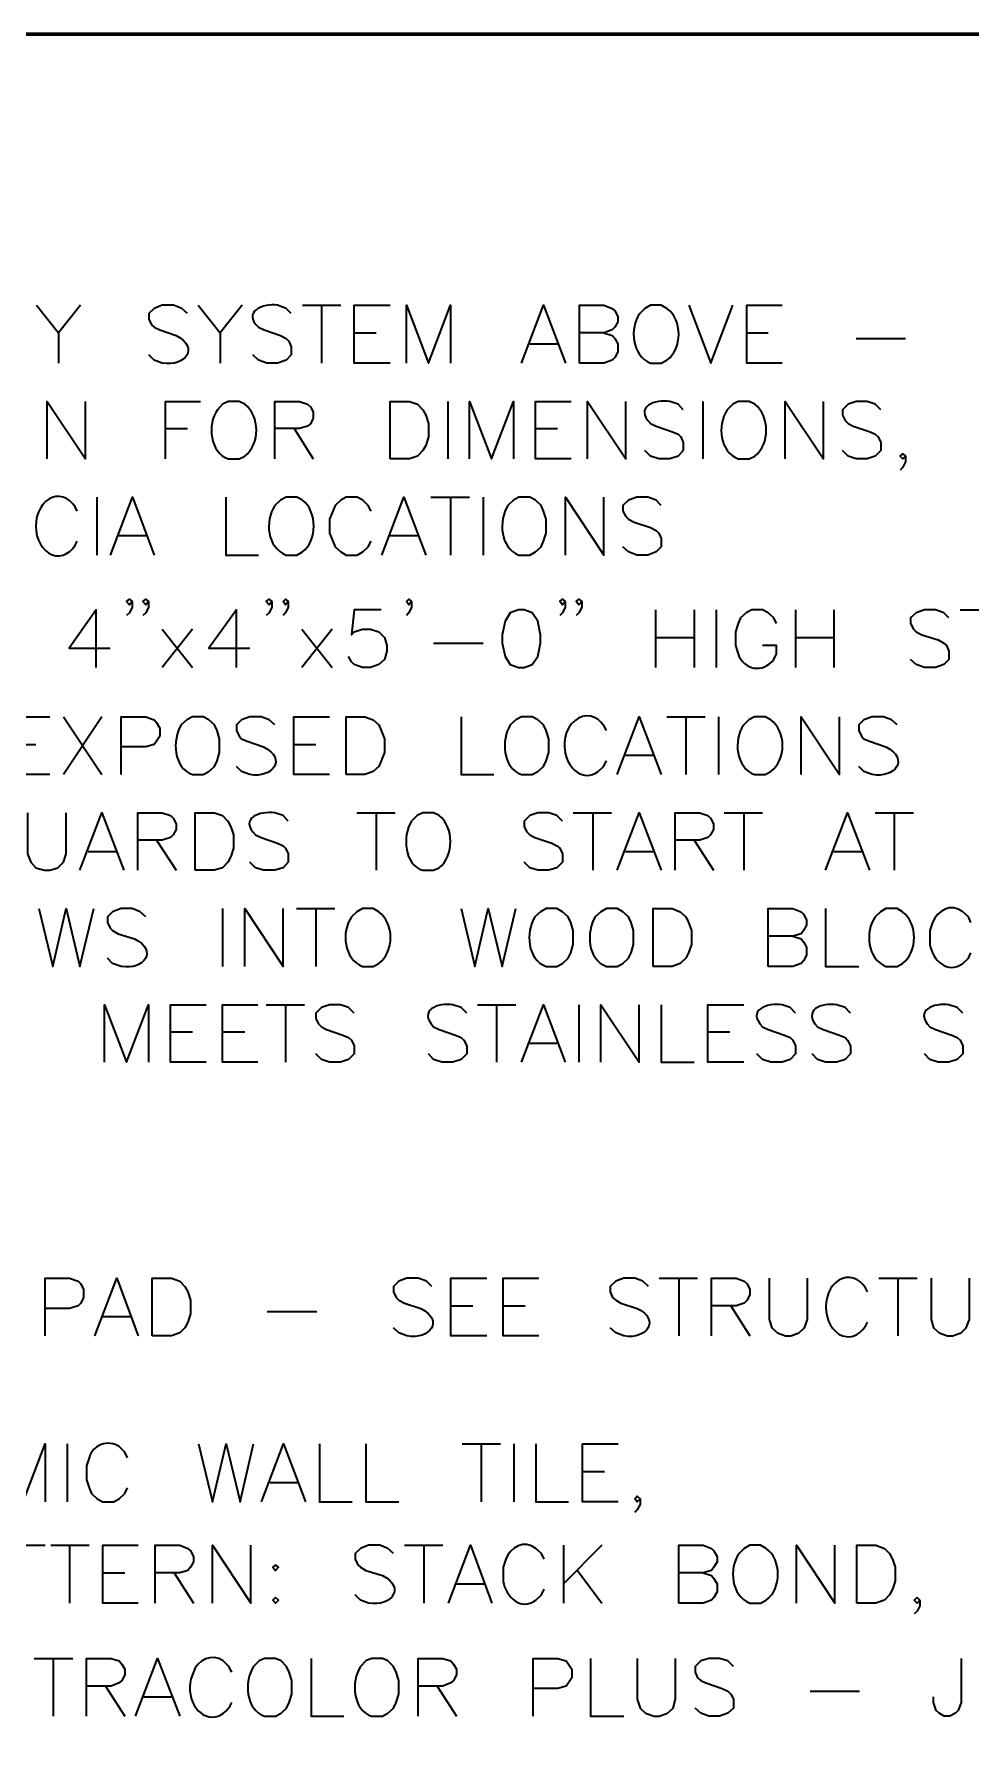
# Model space of a CAD drawing. Header units: inches. Extents: x 5 to 516, y -193 to 129.
# Drawn here: x 68.15 to 74.25, y 17.14 to 28.23 of the extents above; entities that cross this region are included whole.
import ezdxf

# ---------------------------------------------------------------- set-up
doc = ezdxf.new("R2010")
doc.units = ezdxf.units.IN
doc.header["$MEASUREMENT"] = 0
doc.layers.add('PDF_Geometry', color=7, linetype='Continuous')

msp = doc.modelspace()

# ---------------------------------------------------------------- linework, layer by layer
at = {"layer": 'PDF_Geometry', "lineweight": 60}
msp.add_lwpolyline([(136.7703009, 28.2343348), (9.7736273, 28.2343348), (9.7736273, 5.734333), (144.7703015, 5.734333)], dxfattribs=at)
at = {"layer": 'PDF_Geometry', "lineweight": 35}
for points in [[(68.1669697, 26.4676687), (68.310303, 26.2876686), (68.310303, 26.091002)], [(68.4536315, 26.4676687), (68.3102981, 26.2876686)], [(69.1503004, 26.4143341), (69.1136337, 26.4476674), (69.0603003, 26.4676674), (68.986967, 26.4676674), (68.9336337, 26.4476674), (68.9003003, 26.4143341), (68.9003003, 26.3776674), (68.916967, 26.3410008), (68.9336337, 26.3243341), (68.9703003, 26.3076674), (69.076967, 26.2710008)], [(69.2203009, 26.4676687), (69.3636342, 26.2876686), (69.3636342, 26.091002)], [(69.5069695, 26.4676687), (69.3636361, 26.2876686)], [(69.8269701, 26.4143341), (69.7936367, 26.4476674), (69.73697, 26.4676674)], [(69.9003004, 26.4676687), (70.1503004, 26.4676687)], [(70.0236321, 26.4676687), (70.0236321, 26.091002)], [(70.4703037, 26.0910003), (70.2369704, 26.0910003), (70.2369704, 26.467667), (70.4703037, 26.467667)], [(70.5769701, 26.0910003), (70.5769701, 26.467667), (70.7203035, 26.0910003), (70.8636368, 26.467667), (70.8636368, 26.0910003)], [(71.3269702, 26.0910003), (71.4703035, 26.467667), (71.6136369, 26.0910003)], [(71.7036317, 26.0910003), (71.7036317, 26.467667), (71.8636317, 26.467667), (71.9169651, 26.447667), (71.9336317, 26.4310004), (71.9536317, 26.3943337), (71.9536317, 26.3610004), (71.9336317, 26.3243337), (71.9169651, 26.307667), (71.8636317, 26.287667), (71.7036317, 26.287667)], [(72.2736366, 26.4476687), (72.23697, 26.4676687), (72.16697, 26.4676687), (72.1303033, 26.4476687), (72.09697, 26.4143353)], [(72.41697, 26.4676687), (72.5603033, 26.091002), (72.7036367, 26.4676687)], [(73.0236383, 26.0910003), (72.7936383, 26.0910003), (72.7936383, 26.467667), (73.0236383, 26.467667)], [(69.6136367, 26.3243341), (69.6503034, 26.3076674), (69.75697, 26.2710008), (69.7936367, 26.2510008), (69.8103034, 26.2343341), (69.8269701, 26.1976674), (69.8269701, 26.1443341), (69.7936367, 26.1110007), (69.73697, 26.0910007), (69.66697, 26.0910007), (69.6136367, 26.1110007), (69.57697, 26.1443341)], [(70.2369704, 26.2876692), (70.3803037, 26.2876692)], [(71.8636388, 26.2876692), (71.9169721, 26.2710025), (71.9336388, 26.2510025), (71.9536388, 26.2176692), (71.9536388, 26.1643358), (71.9336388, 26.1276692), (71.9169721, 26.1110025), (71.8636388, 26.0910025), (71.7036388, 26.0910025)], [(72.7936383, 26.2876692), (72.9336383, 26.2876692)], [(71.3803013, 26.2176686), (71.5603014, 26.2176686)], [(73.5069698, 26.2510006), (73.8269698, 26.2510006)], [(68.986967, 26.0910007), (68.9336337, 26.1110007), (68.9003003, 26.1443341)], [(72.16697, 26.091002), (72.23697, 26.091002), (72.2736366, 26.111002)], [(68.2369702, 25.4676686), (68.2369702, 25.8410019), (68.4869702, 25.4676686), (68.4869702, 25.8410019)], [(69.0069694, 25.4676686), (69.0069694, 25.8410019), (69.2369695, 25.8410019)], [(69.5236364, 25.8243337), (69.4869698, 25.8410003), (69.4169698, 25.8410003), (69.3803031, 25.8243337), (69.3469697, 25.787667)], [(69.7203009, 25.4676686), (69.7203009, 25.8410019), (69.880301, 25.8410019), (69.9336343, 25.8243353), (69.9536343, 25.8043353), (69.970301, 25.7710019), (69.970301, 25.7343353), (69.9536343, 25.6976686), (69.9336343, 25.6810019), (69.880301, 25.6643353), (69.7203009, 25.6643353)], [(70.8469693, 25.8410003), (70.8469693, 25.467667)], [(70.9869704, 25.4676686), (70.9869704, 25.8410019), (71.1303038, 25.4676686), (71.2736371, 25.8410019), (71.2736371, 25.4676686)], [(71.6503033, 25.4676686), (71.4169699, 25.4676686), (71.4169699, 25.8410019), (71.6503033, 25.8410019)], [(71.7569697, 25.4676686), (71.7569697, 25.8410019), (72.0069697, 25.4676686), (72.0069697, 25.8410019)], [(72.3803014, 25.7876692), (72.3469681, 25.8243358), (72.2936347, 25.8410025)], [(72.5069697, 25.8410003), (72.5069697, 25.467667)], [(72.8469706, 25.8243337), (72.8103039, 25.8410003), (72.7369706, 25.8410003), (72.7036372, 25.8243337), (72.6669706, 25.787667)], [(73.0436383, 25.4676686), (73.0436383, 25.8410019), (73.2936384, 25.4676686), (73.2936384, 25.8410019)], [(73.6669701, 25.7876692), (73.6303034, 25.8243358), (73.5769701, 25.8410025), (73.5069701, 25.8410025), (73.4536367, 25.8243358), (73.4169701, 25.7876692), (73.4169701, 25.7510025), (73.4336367, 25.7176691), (73.4536367, 25.6976691), (73.4869701, 25.6810025), (73.5969701, 25.6443358), (73.6303034, 25.6276691), (73.6503034, 25.6110025), (73.6669701, 25.5743358), (73.6669701, 25.5210025), (73.6303034, 25.4843358), (73.5769701, 25.4676691), (73.5069701, 25.4676691), (73.4536367, 25.4843358), (73.4169701, 25.5210025)], [(69.0069694, 25.664334), (69.1503028, 25.664334)], [(69.8469692, 25.664334), (69.9703026, 25.4676674)], [(71.4169699, 25.664334), (71.5603033, 25.664334)], [(72.1669681, 25.6976691), (72.2036347, 25.6810025), (72.3103014, 25.6443358), (72.3469681, 25.6276691), (72.3636348, 25.6110025), (72.3803014, 25.5743358), (72.3803014, 25.5210025), (72.3469681, 25.4843358), (72.2936347, 25.4676691), (72.2203014, 25.4676691), (72.1669681, 25.4843358), (72.1303014, 25.5210025)], [(69.4169698, 25.467667), (69.4869698, 25.467667), (69.5236364, 25.4843336)], [(72.7369706, 25.467667), (72.8103039, 25.467667), (72.8469706, 25.4843336)], [(73.8269704, 25.4843346), (73.8103037, 25.4676679), (73.793637, 25.4843346), (73.8103037, 25.5010012), (73.8269704, 25.4843346), (73.8269704, 25.4476679), (73.8103037, 25.4143346), (73.793637, 25.3943346)], [(68.5603006, 25.2176686), (68.5603006, 24.8410019)], [(68.6503003, 24.8410002), (68.7936337, 25.2176669), (68.9336337, 24.8410002)], [(69.4003004, 25.2176686), (69.4003004, 24.8410019), (69.6136337, 24.8410019)], [(69.9003048, 25.1976686), (69.8636381, 25.2176686), (69.7936381, 25.2176686), (69.7569714, 25.1976686), (69.7203047, 25.1643352)], [(70.3469693, 25.1276688), (70.3269693, 25.1643355), (70.2936359, 25.1976688), (70.2569693, 25.2176688), (70.1836359, 25.2176688), (70.1503026, 25.1976688), (70.1136359, 25.1643355), (70.0969693, 25.1276688), (70.0769693, 25.0743355), (70.0769693, 24.9843355), (70.0969693, 24.9310021), (70.1136359, 24.8943355), (70.1503026, 24.8610021), (70.1836359, 24.8410021), (70.2569693, 24.8410021), (70.2936359, 24.8610021), (70.3269693, 24.8943355), (70.3469693, 24.9310021)], [(70.4169698, 24.8410002), (70.5603032, 25.2176669), (70.7036365, 24.8410002)], [(70.7369704, 25.2176686), (70.9869704, 25.2176686)], [(70.8636387, 25.2176686), (70.8636387, 24.8410019)], [(71.0769702, 25.2176686), (71.0769702, 24.8410019)], [(71.3103008, 24.8410019), (71.3803008, 24.8410019), (71.4169675, 24.8610019), (71.4536341, 24.8943352), (71.4703008, 24.9310019), (71.4869675, 24.9843352), (71.4869675, 25.0743352), (71.4703008, 25.1276686), (71.4536341, 25.1643352), (71.4169675, 25.1976686), (71.3803008, 25.2176686), (71.3103008, 25.2176686), (71.2736341, 25.1976686), (71.2369675, 25.1643352)], [(71.6136388, 24.8410002), (71.6136388, 25.2176669), (71.8636388, 24.8410002), (71.8636388, 25.2176669)], [(72.2369705, 25.164334), (72.2036372, 25.1976673), (72.1503038, 25.2176673), (72.0769705, 25.2176673), (72.0236372, 25.1976673), (71.9869705, 25.164334), (71.9869705, 25.1276673), (72.0069705, 25.0910007), (72.0236372, 25.074334), (72.0603038, 25.054334), (72.1669705, 25.0210007), (72.2036372, 25.0010007), (72.2203039, 24.984334), (72.2369705, 24.9476673), (72.2369705, 24.894334), (72.2036372, 24.8610006), (72.1503038, 24.8410006), (72.0769705, 24.8410006), (72.0236372, 24.8610006), (71.9869705, 24.894334)], [(68.7036315, 24.9676685), (68.8802982, 24.9676685)], [(70.470301, 24.9676685), (70.650301, 24.9676685)], [(69.7936381, 24.8410019), (69.8636381, 24.8410019), (69.9003048, 24.8610019)], [(68.7903014, 24.5376691), (68.7736347, 24.517669), (68.7536347, 24.5376691), (68.7736347, 24.5543357), (68.7903014, 24.5376691), (68.7903014, 24.5010024), (68.7736347, 24.4643357), (68.7536347, 24.447669)], [(68.8969705, 24.5376691), (68.8803039, 24.517669), (68.8603039, 24.5376691), (68.8803039, 24.5543357), (68.8969705, 24.5376691), (68.8969705, 24.5010024), (68.8803039, 24.4643357), (68.8603039, 24.447669)], [(69.7003018, 24.5376691), (69.6836351, 24.517669), (69.6636351, 24.5376691), (69.6836351, 24.5543357), (69.7003018, 24.5376691), (69.7003018, 24.5010024), (69.6836351, 24.4643357), (69.6636351, 24.447669)], [(69.8069709, 24.5376691), (69.7903042, 24.517669), (69.7736375, 24.5376691), (69.7903042, 24.5543357), (69.8069709, 24.5376691), (69.8069709, 24.5010024), (69.7903042, 24.4643357), (69.7736375, 24.447669)], [(70.6103021, 24.5376691), (70.5936354, 24.517669), (70.5769688, 24.5376691), (70.5936354, 24.5543357), (70.6103021, 24.5376691), (70.6103021, 24.5010024), (70.5936354, 24.4643357), (70.5769688, 24.447669)], [(71.6103022, 24.5376691), (71.5936355, 24.517669), (71.5769688, 24.5376691), (71.5936355, 24.5543357), (71.6103022, 24.5376691), (71.6103022, 24.5010024), (71.5936355, 24.4643357), (71.5769688, 24.447669)], [(71.7203011, 24.5376691), (71.7003011, 24.517669), (71.6836344, 24.5376691), (71.7003011, 24.5543357), (71.7203011, 24.5376691), (71.7203011, 24.5010024), (71.7003011, 24.4643357), (71.6836344, 24.447669)], [(68.5569708, 24.1076678), (68.5569708, 24.4843345), (68.3803041, 24.2343345), (68.6469708, 24.2343345)], [(69.4703009, 24.1076678), (69.4703009, 24.4843345), (69.2903009, 24.2343345), (69.5569676, 24.2343345)], [(70.4136332, 24.4843345), (70.2369666, 24.4843345), (70.2202999, 24.3210011), (70.2369666, 24.3410011), (70.2902999, 24.3576678), (70.3436332, 24.3576678), (70.3969666, 24.3410011), (70.4336332, 24.3043345), (70.4502999, 24.2510011), (70.4502999, 24.2143345), (70.4336332, 24.1610011), (70.3969666, 24.1276678), (70.3436332, 24.1076678), (70.2902999, 24.1076678), (70.2369666, 24.1276678), (70.2202999, 24.1443345), (70.2002999, 24.1810011)], [(72.200302, 24.4843345), (72.200302, 24.1076678)], [(72.450302, 24.4843345), (72.450302, 24.1076678)], [(72.5936329, 24.4843345), (72.5936329, 24.1076678)], [(72.9869706, 24.3943348), (72.9703039, 24.4310014), (72.9336372, 24.4643348), (72.8969706, 24.4843348), (72.8269706, 24.4843348), (72.7903039, 24.4643348), (72.7536372, 24.4310014), (72.7369706, 24.3943348), (72.7203039, 24.3410014), (72.7203039, 24.2510014), (72.7369706, 24.1976681)], [(73.1103023, 24.4843345), (73.1103023, 24.1076678)], [(73.3603023, 24.4843345), (73.3603023, 24.1076678)], [(74.1103024, 24.4310016), (74.076969, 24.464335), (74.0236357, 24.484335), (73.9503024, 24.484335), (73.896969, 24.464335), (73.8603024, 24.4310016), (73.8603024, 24.394335), (73.8803024, 24.3576683), (73.896969, 24.3410016), (73.9336357, 24.3210016), (74.0403024, 24.2876683), (74.076969, 24.2676683), (74.0936357, 24.2510016), (74.1103024, 24.2143349), (74.1103024, 24.1610016), (74.076969, 24.1276683), (74.0236357, 24.1076683), (73.9503024, 24.1076683), (73.896969, 24.1276683), (73.8603024, 24.1610016)], [(74.1836395, 24.4843345), (74.4336395, 24.4843345)], [(68.9869703, 24.3576679), (69.1836369, 24.1076679)], [(69.1836391, 24.3576679), (68.9869724, 24.1076679)], [(70.0936327, 24.3576679), (69.896966, 24.1076679)], [(69.8969706, 24.3576679), (70.0936373, 24.1076679)], [(72.200302, 24.304335), (72.450302, 24.304335)], [(73.1103023, 24.304335), (73.3603023, 24.304335)], [(70.753633, 24.2676681), (71.0769664, 24.2676681)], [(72.9703039, 24.1610014), (72.9869706, 24.1976681), (72.9869706, 24.2510014), (72.8969706, 24.2510014)], [(68.253632, 23.4110007), (68.023632, 23.4110007), (68.023632, 23.7876674), (68.253632, 23.7876674)], [(68.3436325, 23.787669), (68.5936326, 23.4110023)], [(68.5936326, 23.787669), (68.3436325, 23.4110023)], [(68.7203009, 23.4110007), (68.7203009, 23.7876674), (68.8803009, 23.7876674), (68.9336342, 23.7676674), (68.9503009, 23.7510007), (68.9703009, 23.714334), (68.9703009, 23.6610007), (68.9503009, 23.6276674), (68.9336342, 23.6076673), (68.8803009, 23.5910007), (68.7203009, 23.5910007)], [(69.1836391, 23.4110023), (69.2536391, 23.4110023), (69.2903058, 23.4310023), (69.3269725, 23.4643356), (69.3436391, 23.5010023), (69.3603058, 23.5543356), (69.3603058, 23.6443356), (69.3436391, 23.697669), (69.3269725, 23.7343357), (69.2903058, 23.767669), (69.2536391, 23.787669), (69.1836391, 23.787669), (69.1469724, 23.767669), (69.1103058, 23.7343357)], [(69.7203009, 23.7343344), (69.6836343, 23.7676678), (69.6303009, 23.7876678), (69.5569676, 23.7876678), (69.5036343, 23.7676678), (69.4703009, 23.7343344), (69.4703009, 23.6976678), (69.4869676, 23.6610011), (69.5036343, 23.6443344), (69.5403009, 23.6276678), (69.6469676, 23.5910011)], [(70.076966, 23.4110007), (69.8436327, 23.4110007), (69.8436327, 23.7876674), (70.076966, 23.7876674)], [(70.9336393, 23.787669), (70.9336393, 23.4110023), (71.1469726, 23.4110023)], [(71.3269702, 23.4110023), (71.3969702, 23.4110023), (71.4336369, 23.4310023), (71.4703035, 23.4643356), (71.4869702, 23.5010023), (71.5036369, 23.5543356), (71.5036369, 23.6443356), (71.4869702, 23.697669), (71.4703035, 23.7343357), (71.4336369, 23.767669), (71.3969702, 23.787669), (71.3269702, 23.787669), (71.2903035, 23.767669), (71.2536368, 23.7343357)], [(71.9503019, 23.4110007), (72.0936353, 23.7876674), (72.2369686, 23.4110007)], [(72.2736323, 23.787669), (72.5236323, 23.787669)], [(72.3969708, 23.787669), (72.3969708, 23.4110023)], [(72.6103023, 23.787669), (72.6103023, 23.4110023)], [(72.9502996, 23.767669), (72.9136329, 23.787669), (72.8436329, 23.787669), (72.8069662, 23.767669), (72.7736329, 23.7343357)], [(73.1469709, 23.4110007), (73.1469709, 23.7876674), (73.3969709, 23.4110007), (73.3969709, 23.7876674)], [(73.7736324, 23.7343344), (73.7369658, 23.7676678), (73.6836324, 23.7876678), (73.6102991, 23.7876678), (73.5569657, 23.7676678), (73.5236324, 23.7343344), (73.5236324, 23.6976678), (73.5402991, 23.6610011), (73.5569657, 23.6443344), (73.5936324, 23.6276678), (73.7002991, 23.5910011)], [(68.023632, 23.6076678), (68.163632, 23.6076678)], [(69.8436327, 23.6076678), (69.986966, 23.6076678)], [(72.0036331, 23.537669), (72.1836331, 23.537669)], [(69.5569676, 23.4110011), (69.5036343, 23.4310011), (69.4703009, 23.4643344)], [(71.826968, 23.4310009), (71.8603014, 23.4643342), (71.8803014, 23.5010009)], [(72.8436329, 23.4110023), (72.9136329, 23.4110023), (72.9502996, 23.4310023)], [(73.6102991, 23.4110011), (73.5569657, 23.4310011), (73.5236324, 23.4643344)], [(68.1103019, 23.1610006), (68.1103019, 22.894334), (68.1303019, 22.8410006), (68.1636352, 22.804334), (68.2203019, 22.7876673), (68.2536352, 22.7876673), (68.3069686, 22.804334), (68.3436352, 22.8410006), (68.3603019, 22.894334), (68.3603019, 23.1610006)], [(68.4503017, 22.7876689), (68.593635, 23.1610023), (68.7369683, 22.7876689)], [(68.82697, 22.7876689), (68.82697, 23.1610023), (68.98697, 23.1610023), (69.0403033, 23.1443356), (69.05697, 23.1276689), (69.07697, 23.0910023), (69.07697, 23.0543356), (69.05697, 23.0176689), (69.0403033, 23.0010023), (68.98697, 22.9843356), (68.82697, 22.9843356)], [(69.8069709, 23.1076678), (69.7736375, 23.1443345), (69.7203042, 23.1610011)], [(70.253633, 23.1610006), (70.503633, 23.1610006)], [(70.3803013, 23.1610006), (70.3803013, 22.7876673)], [(70.7903059, 23.144334), (70.7536392, 23.1610006), (70.6836392, 23.1610006), (70.6469726, 23.144334), (70.6103059, 23.1076673)], [(71.5936328, 23.1076678), (71.5569661, 23.1443345), (71.5036328, 23.1610011), (71.4336328, 23.1610011), (71.3802994, 23.1443345), (71.3436328, 23.1076678), (71.3436328, 23.0710011), (71.3602994, 23.0376678), (71.3802994, 23.0176678), (71.4136328, 23.0010011), (71.5236328, 22.9643344), (71.5569661, 22.9476678), (71.5769661, 22.9310011), (71.5936328, 22.8943344), (71.5936328, 22.8410011), (71.5569661, 22.8043344), (71.5036328, 22.7876678), (71.4336328, 22.7876678), (71.3802994, 22.8043344), (71.3436328, 22.8410011)], [(71.6636333, 23.1610006), (71.9136334, 23.1610006)], [(71.7903016, 23.1610006), (71.7903016, 22.7876673)], [(71.9503019, 22.7876689), (72.0936353, 23.1610023), (72.2369686, 22.7876689)], [(72.3269703, 22.7876689), (72.3269703, 23.1610023), (72.4869703, 23.1610023), (72.5403036, 23.1443356), (72.5569703, 23.1276689), (72.5769703, 23.0910023), (72.5769703, 23.0543356), (72.5569703, 23.0176689), (72.5403036, 23.0010023), (72.4869703, 22.9843356), (72.3269703, 22.9843356)], [(72.6469708, 23.1610006), (72.8969708, 23.1610006)], [(72.7736323, 23.1610006), (72.7736323, 22.7876673)], [(73.3069711, 22.7876689), (73.4503045, 23.1610023), (73.5936378, 22.7876689)], [(73.6303015, 23.1610006), (73.8803015, 23.1610006)], [(73.7536332, 23.1610006), (73.7536332, 22.7876673)], [(68.9503017, 22.9843344), (69.0769684, 22.7876677)], [(69.5936375, 23.0176678), (69.6303042, 23.0010011), (69.7369709, 22.9643344), (69.7736375, 22.9476678), (69.7903042, 22.9310011), (69.8069709, 22.8943344), (69.8069709, 22.8410011), (69.7736375, 22.8043344), (69.7203042, 22.7876678), (69.6469709, 22.7876678), (69.5936375, 22.8043344), (69.5569708, 22.8410011)], [(72.450302, 22.9843344), (72.5769686, 22.7876677)], [(68.5036328, 22.9110006), (68.6836328, 22.9110006)], [(72.0036331, 22.9110006), (72.1836331, 22.9110006)], [(73.3603023, 22.9110006), (73.5403023, 22.9110006)], [(70.6836392, 22.7876673), (70.7536392, 22.7876673), (70.7903059, 22.804334)], [(68.183639, 22.5376689), (68.273639, 22.1610022), (68.3603057, 22.5376689), (68.4503057, 22.1610022), (68.5403057, 22.5376689)], [(68.8803011, 22.4843343), (68.8436345, 22.5176677), (68.7903011, 22.5376677), (68.7203011, 22.5376677), (68.6636345, 22.5176677), (68.6303011, 22.4843343), (68.6303011, 22.4476677), (68.6469678, 22.411001), (68.6636345, 22.3943343), (68.7003011, 22.3743343), (68.8069678, 22.341001)], [(69.3803012, 22.5376689), (69.3803012, 22.1610022)], [(69.5236321, 22.1610006), (69.5236321, 22.5376673), (69.7736321, 22.1610006), (69.7736321, 22.5376673)], [(69.860302, 22.5376689), (70.1103021, 22.5376689)], [(69.9869703, 22.5376689), (69.9869703, 22.1610022)], [(70.3969682, 22.5176689), (70.3603015, 22.5376689), (70.2903015, 22.5376689), (70.2536349, 22.5176689), (70.2203015, 22.4843356)], [(70.9336393, 22.5376689), (71.0236393, 22.1610022), (71.1103059, 22.5376689), (71.2003059, 22.1610022), (71.2903059, 22.5376689)], [(71.4869705, 22.1610022), (71.5569705, 22.1610022), (71.5936371, 22.1810022), (71.6303038, 22.2143355), (71.6469705, 22.2510022), (71.6636371, 22.3043355), (71.6636371, 22.3943355), (71.6469705, 22.4476689), (71.6303038, 22.4843356), (71.5936371, 22.5176689), (71.5569705, 22.5376689), (71.4869705, 22.5376689), (71.4503038, 22.5176689), (71.4136371, 22.4843356)], [(71.8803014, 22.1610022), (71.9503014, 22.1610022), (71.9869681, 22.1810022), (72.0236347, 22.2143355), (72.0403014, 22.2510022), (72.0569681, 22.3043355), (72.0569681, 22.3943355), (72.0403014, 22.4476689), (72.0236347, 22.4843356), (71.9869681, 22.5176689), (71.9503014, 22.5376689), (71.8803014, 22.5376689), (71.8436347, 22.5176689), (71.806968, 22.4843356)], [(72.9336394, 22.1610006), (72.9336394, 22.5376673), (73.0936394, 22.5376673), (73.1469728, 22.5176673), (73.1636394, 22.5010006), (73.1836394, 22.4643339), (73.1836394, 22.4310006), (73.1636394, 22.3943339), (73.1469728, 22.3743339), (73.0936394, 22.3576672), (72.9336394, 22.3576672)], [(73.3069711, 22.5376689), (73.3069711, 22.1610022), (73.5236378, 22.1610022)], [(73.8069687, 22.5176689), (73.7736354, 22.5376689), (73.7003021, 22.5376689), (73.6636354, 22.5176689), (73.6303021, 22.4843356)], [(74.2536333, 22.4476675), (74.2369666, 22.4843341), (74.2002999, 22.5176675)], [(74.0036333, 22.4476675), (73.9869666, 22.3943341), (73.9869666, 22.3043341)], [(73.0936329, 22.3576677), (73.1469663, 22.3410011), (73.1636329, 22.3210011), (73.1836329, 22.2876677), (73.1836329, 22.2343344), (73.1636329, 22.1976677), (73.1469663, 22.181001), (73.0936329, 22.161001), (72.9336329, 22.161001)], [(68.7203011, 22.161001), (68.6636345, 22.181001), (68.6303011, 22.2143343)], [(74.2002999, 22.1810008), (74.2369666, 22.2143341), (74.2536333, 22.2510008)], [(70.2903015, 22.1610022), (70.3603015, 22.1610022), (70.3969682, 22.1810022)], [(73.7003021, 22.1610022), (73.7736354, 22.1610022), (73.8069687, 22.1810022)], [(68.6103019, 21.5376688), (68.6103019, 21.9110022), (68.7536353, 21.5376688), (68.8969686, 21.9110022), (68.8969686, 21.5376688)], [(69.2736348, 21.5376688), (69.0403014, 21.5376688), (69.0403014, 21.9110022), (69.2736348, 21.9110022)], [(69.6103012, 21.5376688), (69.3803012, 21.5376688), (69.3803012, 21.9110022), (69.6103012, 21.9110022)], [(69.6636332, 21.9110005), (69.9136332, 21.9110005)], [(69.7903015, 21.9110005), (69.7903015, 21.5376672)], [(70.2369704, 21.8576677), (70.2003037, 21.8943344), (70.1469704, 21.911001), (70.0769703, 21.911001), (70.023637, 21.8943344), (69.9869703, 21.8576677), (69.9869703, 21.821001), (70.003637, 21.7876677), (70.023637, 21.7676677), (70.0569703, 21.751001), (70.163637, 21.7143343), (70.2003037, 21.6976677), (70.2203037, 21.681001), (70.2369704, 21.6443343), (70.2369704, 21.591001), (70.2003037, 21.5543343), (70.1469704, 21.5376677), (70.0769703, 21.5376677), (70.023637, 21.5543343), (69.9869703, 21.591001)], [(70.970301, 21.8576677), (70.9336344, 21.8943344), (70.880301, 21.911001)], [(71.0403016, 21.9110005), (71.2903016, 21.9110005)], [(71.1636333, 21.9110005), (71.1636333, 21.5376672)], [(71.3269702, 21.5376688), (71.4703035, 21.9110022), (71.6103035, 21.5376688)], [(71.7003019, 21.9110005), (71.7003019, 21.5376672)], [(71.8436328, 21.5376688), (71.8436328, 21.9110022), (72.0936328, 21.5376688), (72.0936328, 21.9110022)], [(72.2369705, 21.9110005), (72.2369705, 21.5376672), (72.4503039, 21.5376672)], [(72.7736351, 21.5376688), (72.5403017, 21.5376688), (72.5403017, 21.9110022), (72.7736351, 21.9110022)], [(73.1103023, 21.8576677), (73.076969, 21.8943344), (73.0236356, 21.911001)], [(73.4703012, 21.8576677), (73.4336346, 21.8943344), (73.3803012, 21.911001)], [(74.2003021, 21.8576677), (74.1636354, 21.8943344), (74.1103021, 21.911001)], [(70.7536344, 21.7676677), (70.790301, 21.751001), (70.8969677, 21.7143343), (70.9336344, 21.6976677), (70.950301, 21.681001), (70.970301, 21.6443343), (70.970301, 21.591001), (70.9336344, 21.5543343), (70.880301, 21.5376677), (70.8069677, 21.5376677), (70.7536344, 21.5543343), (70.720301, 21.591001)], [(72.8969689, 21.7676677), (72.9336356, 21.751001), (73.0403023, 21.7143343), (73.076969, 21.6976677), (73.0936356, 21.681001), (73.1103023, 21.6443343), (73.1103023, 21.591001), (73.076969, 21.5543343), (73.0236356, 21.5376677), (72.9503023, 21.5376677), (72.8969689, 21.5543343), (72.8603023, 21.591001)], [(73.2536346, 21.7676677), (73.2903012, 21.751001), (73.3969679, 21.7143343), (73.4336346, 21.6976677), (73.4503012, 21.681001), (73.4703012, 21.6443343), (73.4703012, 21.591001), (73.4336346, 21.5543343), (73.3803012, 21.5376677), (73.3069679, 21.5376677), (73.2536346, 21.5543343), (73.2203012, 21.591001)], [(73.9869688, 21.7676677), (74.0236354, 21.751001), (74.1303021, 21.7143343), (74.1636354, 21.6976677), (74.1836354, 21.681001), (74.2003021, 21.6443343), (74.2003021, 21.591001), (74.1636354, 21.5543343), (74.1103021, 21.5376677), (74.0403021, 21.5376677), (73.9869688, 21.5543343), (73.9503021, 21.591001)], [(69.0403014, 21.7343343), (69.1836348, 21.7343343)], [(69.3803012, 21.7343343), (69.5236345, 21.7343343)], [(71.3803013, 21.6610005), (71.556968, 21.6610005)], [(72.5403017, 21.7343343), (72.6836351, 21.7343343)], [(68.2236374, 19.7543333), (68.2236374, 20.131), (68.3836374, 20.131), (68.4403041, 20.111), (68.4569708, 20.0943333), (68.4736374, 20.0576667), (68.4736374, 20.0043333), (68.4569708, 19.9676667), (68.4403041, 19.951), (68.3836374, 19.9343333), (68.2236374, 19.9343333)], [(68.5469678, 19.7543333), (68.6903011, 20.131), (68.8303011, 19.7543333)], [(70.7436368, 20.0776671), (70.7069701, 20.1110004), (70.6536368, 20.1310004), (70.5803034, 20.1310004), (70.5269701, 20.1110004), (70.4936368, 20.0776671), (70.4936368, 20.0410004), (70.5103034, 20.0043337), (70.5269701, 19.9876671), (70.5636368, 19.9676671), (70.6703035, 19.9343337)], [(71.1003019, 19.7543333), (70.8669685, 19.7543333), (70.8669685, 20.131), (71.1003019, 20.131)], [(71.4403016, 19.7543333), (71.2069683, 19.7543333), (71.2069683, 20.131), (71.4403016, 20.131)], [(72.1536372, 20.0776671), (72.1169705, 20.1110004), (72.0636372, 20.1310004), (71.9936372, 20.1310004), (71.9403038, 20.1110004), (71.9036372, 20.0776671), (71.9036372, 20.0410004), (71.9203038, 20.0043337), (71.9403038, 19.9876671), (71.9736372, 19.9676671), (72.0803038, 19.9343337)], [(72.2236377, 20.1310016), (72.4736377, 20.1310016)], [(72.350306, 20.1310016), (72.350306, 19.7543349)], [(72.5636375, 19.7543333), (72.5636375, 20.131), (72.7236375, 20.131), (72.7769708, 20.111), (72.7969708, 20.0943333), (72.8136375, 20.0576667), (72.8136375, 20.0243333), (72.7969708, 19.9876667), (72.7769708, 19.9676667), (72.7236375, 19.951), (72.5636375, 19.951)], [(72.940299, 20.1310016), (72.940299, 19.8610016), (72.9569657, 19.8076683), (72.9936324, 19.7743349), (73.0469657, 19.7543349), (73.080299, 19.7543349), (73.1336324, 19.7743349), (73.170299, 19.8076683), (73.190299, 19.8610016), (73.190299, 20.1310016)], [(73.6536373, 20.1310016), (73.9036373, 20.1310016)], [(73.776969, 20.1310016), (73.776969, 19.7543349)], [(73.9936371, 20.1310016), (73.9936371, 19.8610016), (74.0103037, 19.8076683), (74.0469704, 19.7743349), (74.1003037, 19.7543349), (74.1336371, 19.7543349), (74.1903037, 19.7743349), (74.2236371, 19.8076683), (74.2436371, 19.8610016), (74.2436371, 20.1310016)], [(68.6003057, 19.8810016), (68.7769724, 19.8810016)], [(69.6702996, 19.9143336), (69.9936329, 19.9143336)], [(70.8669685, 19.9510022), (71.0103019, 19.9510022)], [(71.2069683, 19.9510022), (71.3503016, 19.9510022)], [(72.690299, 19.9510022), (72.8136323, 19.7543355)], [(70.5803034, 19.7543337), (70.5269701, 19.7743337), (70.4936368, 19.807667)], [(71.9936372, 19.7543337), (71.9403038, 19.7743337), (71.9036372, 19.807667)], [(67.9402986, 18.6743331), (67.9402986, 19.0509998), (68.0802986, 18.6743331), (68.223632, 19.0509998), (68.223632, 18.6743331)], [(68.3669683, 19.0510014), (68.3669683, 18.6743347)], [(69.2236375, 19.0510014), (69.3136375, 18.6743347), (69.4036375, 19.0510014), (69.4936375, 18.6743347), (69.5803042, 19.0510014)], [(69.6336378, 18.6743331), (69.7769711, 19.0509998), (69.9203045, 18.6743331)], [(70.0102993, 19.0510014), (70.0102993, 18.6743347), (70.2236327, 18.6743347)], [(70.3136373, 19.0510014), (70.3136373, 18.6743347), (70.5269707, 18.6743347)], [(70.9402989, 19.0510014), (71.1902989, 19.0510014)], [(71.0636374, 19.0510014), (71.0636374, 18.6743347)], [(71.2769688, 19.0510014), (71.2769688, 18.6743347)], [(71.4202997, 19.0510014), (71.4202997, 18.6743347), (71.6336331, 18.6743347)], [(71.956971, 18.6743331), (71.7236377, 18.6743331), (71.7236377, 19.0509998), (71.956971, 19.0509998)], [(71.7236377, 18.8710019), (71.866971, 18.8710019)], [(69.6902988, 18.8010014), (69.8669654, 18.8010014)], [(72.100306, 18.694334), (72.080306, 18.674334), (72.0636393, 18.694334), (72.080306, 18.7110006), (72.100306, 18.694334), (72.100306, 18.6576673), (72.080306, 18.6210006), (72.0636393, 18.604334)], [(67.9736374, 18.3910011), (68.2236374, 18.3910011)], [(68.2602992, 18.3910011), (68.5102992, 18.3910011)], [(68.3836377, 18.3910011), (68.3836377, 18.0143344)], [(68.8303058, 18.0143345), (68.6003057, 18.0143345), (68.6003057, 18.3910011), (68.8303058, 18.3910011)], [(68.9402987, 18.0143345), (68.9402987, 18.3910011), (69.1002987, 18.3910011), (69.1536321, 18.3710011), (69.1702987, 18.3543345), (69.1902987, 18.3176678), (69.1902987, 18.2843345), (69.1702987, 18.2476678), (69.1536321, 18.2276678), (69.1002987, 18.2110011), (68.9402987, 18.2110011)], [(69.3136372, 18.0143345), (69.3136372, 18.3910011), (69.5636372, 18.0143345), (69.5636372, 18.3910011)], [(70.4936368, 18.3376665), (70.4569701, 18.3709999), (70.4036368, 18.3909999), (70.3303034, 18.3909999), (70.2769701, 18.3709999), (70.2436368, 18.3376665), (70.2436368, 18.3009999), (70.2603034, 18.2643332), (70.2769701, 18.2476665), (70.3136368, 18.2276665), (70.4203034, 18.1943332)], [(70.5636373, 18.3910011), (70.8136373, 18.3910011)], [(70.6902988, 18.3910011), (70.6902988, 18.0143344)], [(70.8503059, 18.0143345), (70.9936393, 18.3910011), (71.1336393, 18.0143345)], [(71.4736377, 18.3010013), (71.456971, 18.337668), (71.4203043, 18.3710013)], [(71.600306, 18.3910011), (71.600306, 18.0143344)], [(71.850306, 18.3910011), (71.600306, 18.1410011)], [(72.350306, 18.0143345), (72.350306, 18.3910011), (72.510306, 18.3910011), (72.5636394, 18.3710011), (72.5803061, 18.3543345), (72.6003061, 18.3176678), (72.6003061, 18.2843345), (72.5803061, 18.2476678), (72.5636394, 18.2276678), (72.510306, 18.2110011), (72.350306, 18.2110011)], [(72.9203042, 18.3710011), (72.8836375, 18.3910011), (72.8136375, 18.3910011), (72.7769708, 18.3710011), (72.7436375, 18.3376677)], [(73.1169687, 18.0143345), (73.1169687, 18.3910011), (73.3669687, 18.0143345), (73.3669687, 18.3910011)], [(68.6003057, 18.2110016), (68.7436391, 18.2110016)], [(69.0636372, 18.2110016), (69.1903039, 18.0143349)], [(71.2236376, 18.3010013), (71.206971, 18.247668), (71.206971, 18.157668)], [(71.6902989, 18.2276676), (71.8502989, 18.0143342)], [(72.5102995, 18.2110016), (72.5636329, 18.1943349), (72.5802995, 18.1743349), (72.6002995, 18.1410016), (72.6002995, 18.0876683), (72.5802995, 18.0510016), (72.5636329, 18.0343349), (72.5102995, 18.0143349), (72.3502995, 18.0143349)], [(70.9036371, 18.1410011), (71.0803038, 18.1410011)], [(71.4203043, 18.0343347), (71.456971, 18.067668), (71.4736377, 18.1043347)], [(70.3303034, 18.0143332), (70.2769701, 18.0343332), (70.2436368, 18.0676665)], [(72.8136375, 18.0143344), (72.8836375, 18.0143344), (72.9203042, 18.0343344)], [(73.9202999, 18.0343353), (73.9036333, 18.0143353), (73.8836332, 18.0343353), (73.9036333, 18.051002), (73.9202999, 18.0343353), (73.9202999, 17.9976687), (73.9036333, 17.961002), (73.8836332, 17.9443353)], [(68.1536369, 17.6543338), (68.4036369, 17.6543338)], [(68.2769686, 17.6543338), (68.2769686, 17.2776671)], [(68.4936366, 17.2776672), (68.4936366, 17.6543339), (68.6536366, 17.6543339), (68.70697, 17.6376672), (68.7236366, 17.6176672), (68.7436366, 17.5843339), (68.7436366, 17.5476672), (68.7236366, 17.5110005), (68.70697, 17.4943339), (68.6536366, 17.4743339), (68.4936366, 17.4743339)], [(68.8136372, 17.2776672), (68.9569705, 17.6543339), (69.1003039, 17.2776672)], [(69.4402987, 17.5643341), (69.4202987, 17.6010007), (69.3836321, 17.6376674)], [(69.653637, 17.2776671), (69.723637, 17.2776671), (69.7603037, 17.2976671), (69.7969703, 17.3310005), (69.813637, 17.3676671), (69.8303037, 17.4210005), (69.8303037, 17.5110005), (69.813637, 17.5643338), (69.7969703, 17.6010005), (69.7603037, 17.6376671), (69.723637, 17.6543338), (69.653637, 17.6543338), (69.6169703, 17.6376671), (69.5803036, 17.6010005)], [(69.9569682, 17.6543338), (69.9569682, 17.2776671), (70.1703015, 17.2776671)], [(70.3503059, 17.2776671), (70.4203059, 17.2776671), (70.4569725, 17.2976671), (70.4936392, 17.3310005), (70.5103059, 17.3676671), (70.5269726, 17.4210005), (70.5269726, 17.5110005), (70.5103059, 17.5643338), (70.4936392, 17.6010005), (70.4569725, 17.6376671), (70.4203059, 17.6543338), (70.3503059, 17.6543338), (70.3136392, 17.6376671), (70.2769725, 17.6010005)], [(70.6536371, 17.2776672), (70.6536371, 17.6543339), (70.8136371, 17.6543339), (70.8669704, 17.6376672), (70.8836371, 17.6176672), (70.9036371, 17.5843339), (70.9036371, 17.5476672), (70.8836371, 17.5110005), (70.8669704, 17.4943339), (70.8136371, 17.4743339), (70.6536371, 17.4743339)], [(71.4036371, 17.2776672), (71.4036371, 17.6543339), (71.5636371, 17.6543339), (71.6169705, 17.6376672), (71.6336371, 17.6176672), (71.6536371, 17.5843339), (71.6536371, 17.5276672), (71.6336371, 17.4943339), (71.6169705, 17.4743339), (71.5636371, 17.4576672), (71.4036371, 17.4576672)], [(71.7769689, 17.6543338), (71.7769689, 17.2776671), (71.9936355, 17.2776671)], [(72.0803, 17.6543338), (72.0803, 17.3876671), (72.1003, 17.3310005), (72.1336334, 17.2976671), (72.1903001, 17.2776671), (72.2236334, 17.2776671), (72.2769667, 17.2976671), (72.3136334, 17.3310005), (72.3303001, 17.3876671), (72.3303001, 17.6543338)], [(72.7069684, 17.6010009), (72.6703017, 17.6376676), (72.6169684, 17.6543343), (72.5469684, 17.6543343), (72.493635, 17.6376676), (72.4569684, 17.6010009), (72.4569684, 17.5643343), (72.473635, 17.5276676), (72.493635, 17.5110009), (72.5269684, 17.4943343), (72.633635, 17.4576676), (72.6703017, 17.4410009), (72.6903017, 17.4210009), (72.7069684, 17.3876676), (72.7069684, 17.3310009), (72.6703017, 17.2976676), (72.6169684, 17.2776676), (72.5469684, 17.2776676), (72.493635, 17.2976676), (72.4569684, 17.3310009)], [(74.1902991, 17.6543338), (74.1902991, 17.3676671), (74.1702991, 17.3143338), (74.1536325, 17.2976671), (74.1169658, 17.2776671), (74.0802991, 17.2776671), (74.0469658, 17.2976671), (74.0269658, 17.3143338), (74.0102991, 17.3676671), (74.0102991, 17.4043338)], [(68.6169683, 17.4743343), (68.743635, 17.2776677)], [(70.7769688, 17.4743343), (70.9036355, 17.2776677)], [(73.2069684, 17.4410007), (73.5269685, 17.4410007)], [(68.8669684, 17.4043338), (69.0469684, 17.4043338)]]:
    msp.add_lwpolyline(points, dxfattribs=at)
for points in [[(70.470301, 25.4676686), (70.470301, 25.8410019), (70.5969677, 25.8410019), (70.650301, 25.8243353), (70.6836343, 25.7876686), (70.7036344, 25.7510019), (70.720301, 25.6976686), (70.720301, 25.6110019), (70.7036344, 25.5543353), (70.6836343, 25.5210019), (70.650301, 25.4843353), (70.5969677, 25.4676686)], [(71.306971, 24.4843345), (71.2536376, 24.4643345), (71.2203043, 24.4110012), (71.2003043, 24.3210011), (71.2003043, 24.2676678), (71.2203043, 24.1810011), (71.2536376, 24.1276678), (71.306971, 24.1076678), (71.3436377, 24.1076678), (71.396971, 24.1276678), (71.4336377, 24.1810011), (71.4503043, 24.2676678), (71.4503043, 24.3210011), (71.4336377, 24.4110012), (71.396971, 24.4643345), (71.3436377, 24.4843345)], [(70.1836392, 23.4110007), (70.1836392, 23.7876674), (70.3069725, 23.7876674), (70.3603059, 23.7676674), (70.3969725, 23.734334), (70.4136392, 23.6976674), (70.4336392, 23.644334), (70.4336392, 23.554334), (70.4136392, 23.5010007), (70.3969725, 23.464334), (70.3603059, 23.4310007), (70.3069725, 23.4110007)], [(69.2003017, 22.7876689), (69.2003017, 23.1610023), (69.3269684, 23.1610023), (69.3803017, 23.1443356), (69.4136351, 23.1076689), (69.4336351, 23.0710023), (69.4503017, 23.0176689), (69.4503017, 22.9310023), (69.4336351, 22.8776689), (69.4136351, 22.8410022), (69.3803017, 22.8043356), (69.3269684, 22.7876689)], [(72.1836394, 22.1610006), (72.1836394, 22.5376673), (72.3069727, 22.5376673), (72.360306, 22.5176673), (72.3969727, 22.4843339), (72.4136394, 22.4476673), (72.4336394, 22.3943339), (72.4336394, 22.3043339), (72.4136394, 22.2510006), (72.3969727, 22.2143339), (72.360306, 22.1810006), (72.3069727, 22.1610006)], [(68.9202995, 19.7543333), (68.9202995, 20.131), (69.0469662, 20.131), (69.1002995, 20.111), (69.1336329, 20.0776667), (69.1536329, 20.041), (69.1702995, 19.9876667), (69.1702995, 19.8976666), (69.1536329, 19.8443333), (69.1336329, 19.8076666), (69.1002995, 19.7743333), (69.0469662, 19.7543333)], [(73.5102996, 18.0143345), (73.5102996, 18.3910011), (73.633633, 18.3910011), (73.6902996, 18.3710011), (73.723633, 18.3376678), (73.743633, 18.3010011), (73.7602996, 18.2476678), (73.7602996, 18.1576678), (73.743633, 18.1043345), (73.723633, 18.0676678), (73.6902996, 18.0343345), (73.633633, 18.0143345)], [(69.7236375, 18.2643345), (69.7069709, 18.2476678), (69.7236375, 18.2276678), (69.7436375, 18.2476678)], [(69.7236375, 18.0510013), (69.7069709, 18.0343347), (69.7236375, 18.0143347), (69.7436375, 18.0343347)]]:
    msp.add_lwpolyline(points, close=True, dxfattribs=at)
msp.add_lwpolyline([(68.7602992, 18.9610017), (68.7436326, 18.9976683), (68.7069659, 19.034335, 0.5083629243), (68.5102992, 18.9610017), (68.4936325, 18.9076683), (68.4936325, 18.8176683), (68.5102992, 18.764335), (68.5269659, 18.7276683), (68.5636326, 18.694335), (68.6002992, 18.674335), (68.6702992, 18.674335), (68.7069659, 18.694335), (68.7436326, 18.7276683), (68.7602992, 18.764335)], format="xyb", dxfattribs=at)
for centre, major_axis, ratio, start_param, end_param in [((68.30842, 25.0295495), (-0.0004267, 0.1936867), 0.7503995058, 5.2419556742, 10.4601358256), ((71.7515203, 23.6063007), (0.0067035, 0.1863186), 0.784547052, 5.2529281159, 8.1647556016), ((73.4550811, 19.9428826), (-0.0004267, 0.1936869), 0.7503995058, 5.2419556708, 10.4601358192), ((69.3132687, 17.4616621), (0.0005074, 0.1898617), 0.7706533296, 1.0015130246, 4.1965442239)]:
    msp.add_ellipse(centre, major_axis=major_axis, ratio=ratio, start_param=start_param, end_param=end_param, dxfattribs=at)
for points in [[(69.73697, 26.4676674), (69.6453589, 26.4837786), (69.5037478, 26.4255563), (69.6136367, 26.3243341)], [(72.09697, 26.4143353), (72.0271922, 26.3168353), (72.0465811, 26.1366686), (72.16697, 26.091002)], [(72.2736366, 26.111002), (72.37597, 26.1861686), (72.37597, 26.372502), (72.2736366, 26.4476687)], [(69.076967, 26.2710008), (69.232467, 26.1924452), (69.1363559, 26.0648341), (68.986967, 26.0910007)], [(72.2936347, 25.8410025), (72.1971903, 25.856058), (72.0582458, 25.8077803), (72.1669681, 25.6976691)], [(69.3469697, 25.787667), (69.2764697, 25.6932781), (69.2995809, 25.5040003), (69.4169698, 25.467667)], [(69.5236364, 25.4843336), (69.626692, 25.5653336), (69.6244142, 25.7428892), (69.5236364, 25.8243337)], [(72.6669706, 25.787667), (72.5971372, 25.680167), (72.6205817, 25.5135558), (72.7369706, 25.467667)], [(72.8469706, 25.4843336), (72.9466928, 25.5675003), (72.9440817, 25.7411114), (72.8469706, 25.8243337)], [(69.9003048, 24.8610019), (69.9986381, 24.9350019), (69.9986381, 25.1236686), (69.9003048, 25.1976686)], [(69.7203047, 25.1643352), (69.6530825, 25.0613908), (69.668527, 24.8905019), (69.7936381, 24.8410019)], [(71.2369675, 25.1643352), (71.1762452, 25.064113), (71.1855786, 24.8860574), (71.3103008, 24.8410019)], [(72.7369706, 24.1976681), (72.7744706, 24.0923347), (72.8983039, 24.0682236), (72.9703039, 24.1610014)], [(72.9502996, 23.4310023), (73.0526329, 23.506169), (73.0526329, 23.6925023), (72.9502996, 23.767669)], [(69.1103058, 23.7343357), (69.0495835, 23.6341134), (69.0589169, 23.4560579), (69.1836391, 23.4110023)], [(71.2536368, 23.7343357), (71.1929146, 23.6341134), (71.2022479, 23.4560579), (71.3269702, 23.4110023)], [(72.7736329, 23.7343357), (72.7038551, 23.6368356), (72.723244, 23.456669), (72.8436329, 23.4110023)], [(69.6469676, 23.5910011), (69.8024676, 23.5124455), (69.7063565, 23.3848344), (69.5569676, 23.4110011)], [(71.6103014, 23.5543342), (71.6311903, 23.4503898), (71.7256347, 23.3588342), (71.826968, 23.4310009)], [(73.7002991, 23.5910011), (73.8557991, 23.5124455), (73.7597435, 23.3848344), (73.6102991, 23.4110011)], [(69.7203042, 23.1610011), (69.6239153, 23.1760567), (69.4849153, 23.1277789), (69.5936375, 23.0176678)], [(70.6103059, 23.1076673), (70.5478059, 23.0105562), (70.564417, 22.8217228), (70.6836392, 22.7876673)], [(70.7903059, 22.804334), (70.8876948, 22.8760006), (70.8876948, 23.0726673), (70.7903059, 23.144334)], [(70.3969682, 22.1810022), (70.4993015, 22.2561689), (70.4993015, 22.4425022), (70.3969682, 22.5176689)], [(73.8069687, 22.1810022), (73.9093021, 22.2561689), (73.9093021, 22.4425022), (73.8069687, 22.5176689)], [(74.2002999, 22.5176675), (74.1244666, 22.5769452), (74.034411, 22.525723), (74.0036333, 22.4476675)], [(70.2203015, 22.4843356), (70.1505237, 22.3868355), (70.1699126, 22.2066689), (70.2903015, 22.1610022)], [(71.4136371, 22.4843356), (71.3529149, 22.3841133), (71.3622482, 22.2060578), (71.4869705, 22.1610022)], [(71.806968, 22.4843356), (71.7462458, 22.3841133), (71.7555792, 22.2060578), (71.8803014, 22.1610022)], [(73.6303021, 22.4843356), (73.5605243, 22.3868355), (73.5799132, 22.2066689), (73.7003021, 22.1610022)], [(68.8069678, 22.341001), (68.9599678, 22.2644454), (68.8696345, 22.1361121), (68.7203011, 22.161001)], [(73.9869666, 22.3043341), (74.0023555, 22.2036119), (74.1000777, 22.1073341), (74.2002999, 22.1810008)], [(70.880301, 21.911001), (70.7795788, 21.9272232), (70.6541343, 21.8766677), (70.7536344, 21.7676677)], [(73.0236356, 21.911001), (72.9271912, 21.9260566), (72.7883023, 21.8777788), (72.8969689, 21.7676677)], [(73.3803012, 21.911001), (73.279579, 21.9272232), (73.1541345, 21.8766677), (73.2536346, 21.7676677)], [(74.1103021, 21.911001), (74.0139132, 21.925501), (73.8796354, 21.8761121), (73.9869688, 21.7676677)], [(70.6703035, 19.9343337), (70.8258035, 19.8557782), (70.7296923, 19.728167), (70.5803034, 19.7543337)], [(72.0803038, 19.9343337), (72.2333039, 19.8577782), (72.1429705, 19.7294448), (71.9936372, 19.7543337)], [(71.4203043, 18.3710013), (71.344471, 18.4302791), (71.2544154, 18.3790569), (71.2236376, 18.3010013)], [(72.7436375, 18.3376677), (72.6738597, 18.2401677), (72.6932486, 18.0600011), (72.8136375, 18.0143344)], [(72.9203042, 18.0343344), (73.0226375, 18.1095011), (73.0226375, 18.2958344), (72.9203042, 18.3710011)], [(70.4203034, 18.1943332), (70.5758034, 18.1157776), (70.4796923, 17.9881665), (70.3303034, 18.0143332)], [(71.206971, 18.157668), (71.2223599, 18.0569458), (71.3200821, 17.9606124), (71.4203043, 18.0343347)], [(69.3836321, 17.6376674), (69.3105765, 17.6893896), (69.2132432, 17.6458341), (69.1902987, 17.5643341)], [(69.5803036, 17.6010005), (69.5195814, 17.5007782), (69.5289147, 17.3227227), (69.653637, 17.2776671)], [(70.2769725, 17.6010005), (70.2162503, 17.5007782), (70.2255836, 17.3227227), (70.3503059, 17.2776671)]]:
    msp.add_open_spline(points, degree=3, dxfattribs=at)

doc.saveas('drawing.dxf')
